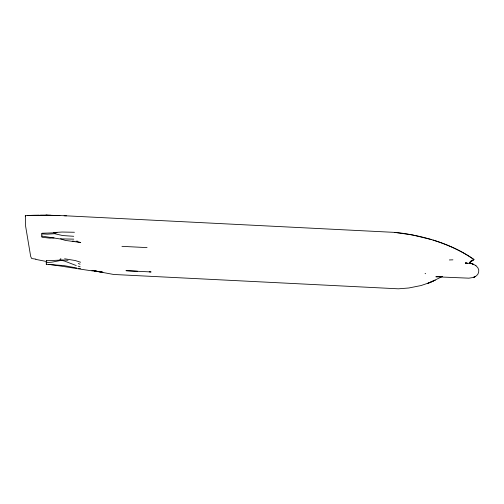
<?xml version="1.0" encoding="UTF-8"?>
<svg xmlns="http://www.w3.org/2000/svg" width="504" height="504" viewBox="0 0 504 504"><rect width="100%" height="100%" fill="white"/><g stroke="black" fill="none" stroke-linecap="round" stroke-linejoin="round"><path stroke-width="0.76" d="M47.099 215.202L25.32 215.599L25.597 226.101L30.687 256.492L31.714 258.552L35.834 259.094M54.048 237.882L49.827 238.14L41.908 237.233L41.744 233.894L42.065 233.239L57.009 232.741M76.621 267.958L63.806 265.583L46.274 264.31L46.355 260.738L59.182 260.171L59.718 259.768L68.002 260.297M473.344 259.856L469.293 262.723M64.096 215.718L394.846 232.394L401.297 233.106A151.093 100.706 13.5 0 1 407.673 234.07L417.986 236.074A140.175 93.435 13.5 0 1 424.337 237.598C441.926 242.141 459.062 249.089 473.999 259.554L469.722 262.597M60.152 259.182L60.89 258.653M46.274 264.31L46.721 264.046M442.657 276.312L430.466 282.341L421.079 285.541L408.832 287.986L398.412 288.817L113.62 274.466L94.626 270.95M473.999 259.554L470.906 260.996L469.886 262.244L470.037 263.687M439.986 276.683L441.888 276.419M441.214 276.45L435.853 276.778L468.884 278.17L473.59 277.408L475.656 276.381L477.66 274.573L478.636 272.418L478.762 269.848L477.767 267.58L475.562 265.387L471.788 263.674L465.488 263.044L467.422 263.353M27.292 215.498L33.289 215.277A196.951 131.273 13.5 0 1 39.211 215.189M46.097 262.641L51.836 262.162L61.267 260.366L64.216 260.952L76.249 265.551M449.348 259.957L452.926 259.837M73.754 239.142L59.396 238.864L41.611 236.042M40.358 215.177L56.612 215.428M75.928 241.196L77.818 241.196M50.816 215.271L45.851 215.195L59.894 215.536M74.434 232.262L62.099 232.035L53.5 232.552L55.837 233.006M73.71 236.294L62.647 235.544L54.608 233.705L47.376 234.171L41.744 233.894M72.223 241.139L74.05 241.189M57.632 215.46L66.427 215.825M121.955 246.343L147.061 247.609M137.535 271.278L125.968 270.686L151.074 271.952L149.228 271.858M394.512 232.376L412.348 234.914L431.279 239.526M64.613 258.779L75.298 260.555L80.583 262.231M48.598 264.386C65.57 266.503 82.429 269.816 99.496 271.782L98.16 271.473M94.519 270.932L96.529 271.284L94.601 270.932M78.567 268.323L80.527 268.682M45.688 261.343L35.765 259.384M78.952 242.134L80.716 242.493L65.262 240.395L60.575 238.877M93.24 270.648L91.961 270.364L93.29 270.661M95.495 270.856L97.486 271.316M77.2 241.712L78.366 241.996M78.17 266.169L80.149 266.774M432.993 240.043C447.262 244.509 461.173 250.57 473.445 259.201L473.527 259.686M78.265 263.516L80.086 264.191M471.788 263.674L473.823 264.449L472.399 263.907M46.355 260.738L46.809 260.971M425.08 273.357L425.622 273.735M475.959 265.759L475.562 265.387M25.32 215.599L25.484 216.569M475.656 276.381L473.357 277.439L475.656 276.381M435.078 280.199L427.883 283.33L435.078 280.199M101.134 271.94L99.093 271.662L102.873 272.21L101.134 271.94M467.114 263.264L465.488 263.044L467.114 263.264"/></g></svg>
